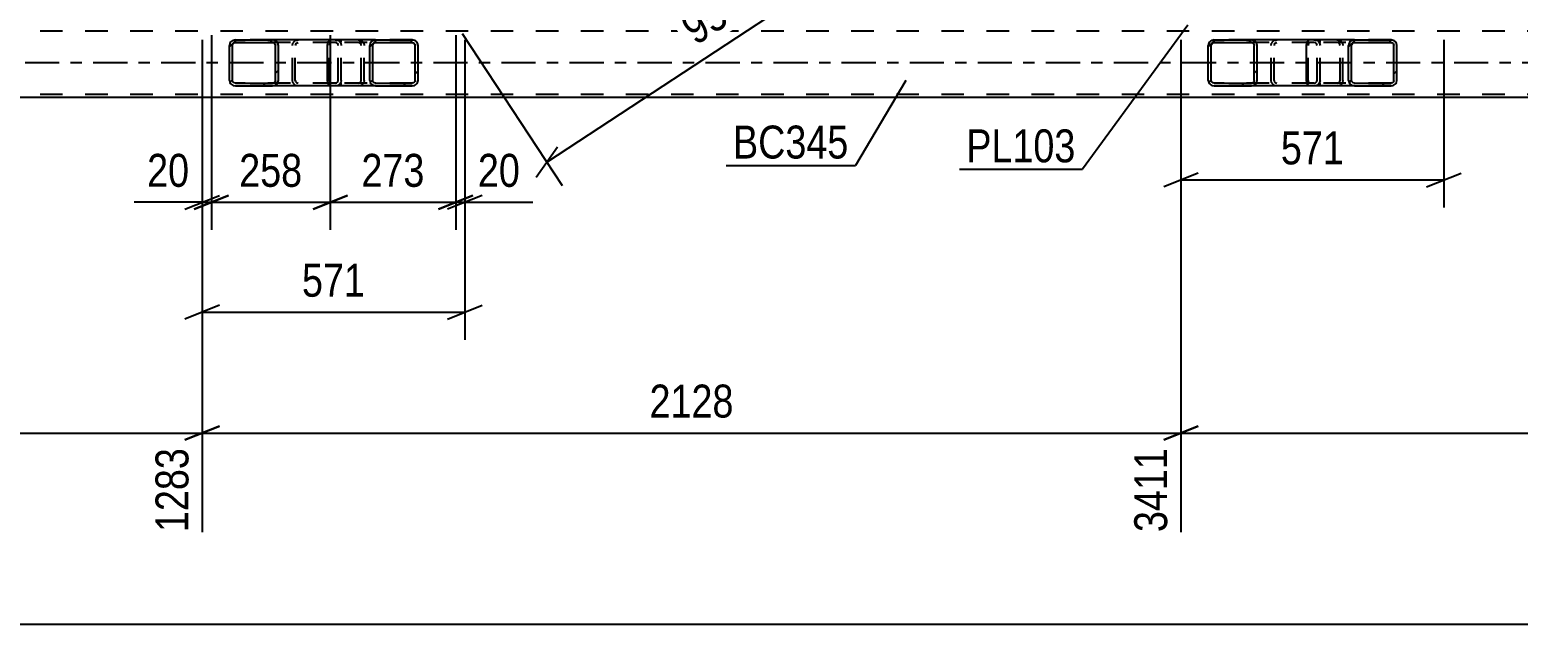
# Model space of a CAD drawing. Header units: millimetres. Extents: x -834 to 355, y -855 to -14.
# Drawn here: x -757.4 to -628, y -583.9 to -532.2 of the extents above; entities that cross this region are included whole.
import ezdxf

# ---------------------------------------------------------------- set-up
doc = ezdxf.new("R2010")
doc.units = ezdxf.units.MM
doc.linetypes.add('DXK_LINE_DOT2', pattern=[3.9198, 1.9599, -1.9599])
doc.linetypes.add('DXK_LINE_DOT3', pattern=[5.9187, 2.979, -0.9799, 0.9799, -0.9799])
doc.styles.add('Arial Narrow', font='ARIALN.TTF', dxfattribs={"height": 0.2})

# ---------------------------------------------------------------- blocks, each defined once
blk = doc.blocks.new('Part-570384938-8454 - 8376')
at = {"linetype": 'Continuous'}
h = blk.add_hatch(dxfattribs=at)
h.set_pattern_fill('', scale=0.7, style=0, pattern_type=0)
h.set_pattern_definition([(45, (-654.8818, -536.7346), (-1.57154, 1.57154), [])])
h.paths.add_polyline_path([(-654.92, -536.55), (-654.88, -536.73), (-654.77, -536.89), (-654.61, -536.99), (-654.41, -537.03), (-651.17, -537.03), (-650.98, -536.99), (-650.81, -536.89), (-650.7, -536.73), (-650.66, -536.55), (-650.66, -533.51), (-650.7, -533.33), (-650.81, -533.17), (-650.98, -533.07), (-651.17, -533.03), (-654.41, -533.03), (-654.61, -533.07), (-654.77, -533.17), (-654.88, -533.33), (-654.92, -533.51)])
h.paths.add_polyline_path([(-654.65, -533.42), (-654.59, -533.34), (-654.51, -533.29), (-654.41, -533.27), (-651.17, -533.27), (-651.08, -533.29), (-650.99, -533.34), (-650.94, -533.42), (-650.92, -533.51), (-650.92, -536.55), (-650.94, -536.64), (-650.99, -536.72), (-651.08, -536.77), (-651.17, -536.79), (-654.41, -536.79), (-654.51, -536.77), (-654.59, -536.72), (-654.65, -536.64), (-654.67, -536.55), (-654.67, -533.51)])
at = {"color": 2, "linetype": 'Continuous'}
for p, q in [((-654.88, -533.33), (-654.92, -533.51)), ((-654.65, -533.42), (-654.59, -533.34)), ((-654.41, -533.03), (-654.61, -533.07)), ((-654.59, -533.34), (-654.51, -533.29)), ((-654.51, -533.29), (-654.41, -533.27)), ((-654.41, -533.03), (-651.17, -533.03)), ((-654.41, -533.27), (-651.17, -533.27)), ((-646.11, -533.03), (-651.17, -533.03)), ((-650.98, -533.07), (-651.17, -533.03)), ((-651.17, -533.27), (-651.08, -533.29)), ((-651.08, -533.29), (-650.99, -533.34)), ((-650.99, -533.34), (-650.94, -533.42)), ((-650.66, -533.51), (-650.7, -533.33)), ((-654.92, -536.55), (-654.92, -533.51)), ((-654.67, -533.51), (-654.65, -533.42)), ((-654.67, -536.55), (-654.67, -533.51)), ((-650.94, -533.42), (-650.92, -533.51)), ((-650.92, -536.55), (-650.92, -533.51)), ((-650.66, -536.55), (-650.66, -533.51)), ((-654.92, -536.55), (-654.88, -536.73)), ((-654.65, -536.64), (-654.67, -536.55)), ((-654.59, -536.72), (-654.65, -536.64)), ((-654.61, -536.99), (-654.41, -537.03)), ((-654.51, -536.77), (-654.59, -536.72)), ((-654.41, -536.79), (-654.51, -536.77)), ((-654.41, -536.79), (-651.17, -536.79)), ((-654.41, -537.03), (-651.17, -537.03)), ((-651.08, -536.77), (-651.17, -536.79)), ((-651.17, -537.03), (-650.98, -536.99)), ((-646.11, -537.03), (-651.17, -537.03)), ((-650.99, -536.72), (-651.08, -536.77)), ((-650.94, -536.64), (-650.99, -536.72)), ((-650.92, -536.55), (-650.94, -536.64)), ((-650.7, -536.73), (-650.66, -536.55))]:
    blk.add_line(p, q, dxfattribs=at)
at = {"color": 7, "linetype": 'DXK_LINE_DOT2'}
for p, q in [((-651.17, -533.03), (-654.41, -533.03)), ((-645.71, -533.27), (-654.41, -533.27)), ((-649.46, -533.51), (-649.42, -533.33)), ((-649.13, -533.34), (-649.18, -533.42)), ((-649.14, -533.07), (-648.95, -533.03)), ((-649.13, -533.34), (-649.11, -533.33)), ((-649.11, -533.33), (-649.04, -533.29)), ((-649.04, -533.29), (-648.95, -533.27)), ((-645.71, -533.03), (-646.11, -533.03)), ((-645.71, -533.03), (-645.52, -533.07)), ((-645.61, -533.29), (-645.71, -533.27)), ((-645.53, -533.34), (-645.61, -533.29)), ((-645.47, -533.42), (-645.53, -533.34)), ((-645.24, -533.33), (-645.2, -533.51)), ((-649.46, -536.55), (-649.46, -533.51)), ((-649.18, -533.42), (-649.2, -533.51)), ((-649.2, -536.55), (-649.2, -533.51)), ((-645.46, -533.51), (-645.47, -533.42)), ((-645.46, -536.55), (-645.46, -533.51)), ((-645.2, -536.55), (-645.2, -533.51)), ((-645.71, -536.79), (-654.41, -536.79)), ((-651.17, -537.03), (-654.41, -537.03)), ((-649.42, -536.73), (-649.46, -536.55)), ((-649.2, -536.55), (-649.18, -536.64)), ((-649.18, -536.64), (-649.13, -536.72)), ((-648.95, -537.03), (-649.14, -536.99)), ((-649.13, -536.72), (-649.11, -536.73)), ((-649.11, -536.73), (-649.04, -536.77)), ((-649.04, -536.77), (-648.95, -536.79)), ((-645.71, -537.03), (-646.11, -537.03)), ((-645.71, -536.79), (-645.61, -536.77)), ((-645.52, -536.99), (-645.71, -537.03)), ((-645.61, -536.77), (-645.53, -536.72)), ((-645.53, -536.72), (-645.47, -536.64)), ((-645.47, -536.64), (-645.46, -536.55)), ((-645.2, -536.55), (-645.24, -536.73))]:
    blk.add_line(p, q, dxfattribs=at)
at = {"color": 2, "linetype": 'Continuous'}
for centre, start, end in [((-654.43, -533.53), 110.7583, 155.68), ((-651.16, -533.53), 24.32, 69.2417), ((-654.43, -536.53), 204.32, 249.2417), ((-651.16, -536.53), 290.7583, 335.68)]:
    blk.add_arc(centre, 0.496, start, end, dxfattribs=at)
at = {"color": 7, "linetype": 'DXK_LINE_DOT2'}
for centre, start, end in [((-648.97, -533.53), 110.7502, 155.6712), ((-645.69, -533.53), 24.3288, 69.2498), ((-648.97, -536.53), 204.3288, 249.2498), ((-645.69, -536.53), 290.7502, 335.6712)]:
    blk.add_arc(centre, 0.497, start, end, dxfattribs=at)
blk = doc.blocks.new('Part-570384938-8509 - 8376')
at = {"linetype": 'Continuous'}
h = blk.add_hatch(dxfattribs=at)
h.set_pattern_fill('', scale=0.7, style=0, pattern_type=0)
h.set_pattern_definition([(45, (-642.677, -536.7346), (-1.57154, 1.57154), [])])
h.paths.add_polyline_path([(-642.72, -536.55), (-642.68, -536.73), (-642.57, -536.89), (-642.4, -536.99), (-642.21, -537.03), (-639.03, -537.03), (-638.84, -536.99), (-638.67, -536.89), (-638.56, -536.73), (-638.53, -536.55), (-638.53, -533.51), (-638.56, -533.33), (-638.67, -533.17), (-638.84, -533.07), (-639.03, -533.03), (-642.21, -533.03), (-642.4, -533.07), (-642.57, -533.17), (-642.68, -533.33), (-642.72, -533.51)])
h.paths.add_polyline_path([(-642.44, -533.42), (-642.39, -533.34), (-642.31, -533.29), (-642.21, -533.27), (-639.03, -533.27), (-638.93, -533.29), (-638.85, -533.34), (-638.8, -533.42), (-638.78, -533.51), (-638.78, -536.55), (-638.8, -536.64), (-638.85, -536.72), (-638.93, -536.77), (-639.03, -536.79), (-642.21, -536.79), (-642.31, -536.77), (-642.39, -536.72), (-642.44, -536.64), (-642.46, -536.55), (-642.46, -533.51)])
at = {"color": 2, "linetype": 'Continuous'}
for p, q in [((-646.38, -533.51), (-646.36, -533.33)), ((-646.36, -533.33), (-646.3, -533.17)), ((-646.3, -533.17), (-646.21, -533.07)), ((-646.21, -533.07), (-646.11, -533.03)), ((-642.21, -533.03), (-646.11, -533.03)), ((-642.68, -533.33), (-642.72, -533.51)), ((-642.44, -533.42), (-642.39, -533.34)), ((-642.21, -533.03), (-642.4, -533.07)), ((-642.39, -533.34), (-642.31, -533.29)), ((-642.31, -533.29), (-642.21, -533.27)), ((-642.21, -533.03), (-639.03, -533.03)), ((-642.21, -533.27), (-639.03, -533.27)), ((-638.84, -533.07), (-639.03, -533.03)), ((-639.03, -533.27), (-638.93, -533.29)), ((-638.93, -533.29), (-638.85, -533.34)), ((-638.85, -533.34), (-638.8, -533.42)), ((-638.53, -533.51), (-638.56, -533.33)), ((-646.38, -536.55), (-646.38, -533.51)), ((-642.72, -536.55), (-642.72, -533.51)), ((-642.46, -533.51), (-642.44, -533.42)), ((-642.46, -536.55), (-642.46, -533.51)), ((-638.8, -533.42), (-638.78, -533.51)), ((-638.78, -536.55), (-638.78, -533.51)), ((-638.53, -536.55), (-638.53, -533.51)), ((-646.36, -536.73), (-646.38, -536.55)), ((-646.3, -536.89), (-646.36, -536.73)), ((-646.21, -536.99), (-646.3, -536.89)), ((-646.11, -537.03), (-646.21, -536.99)), ((-642.21, -537.03), (-646.11, -537.03)), ((-642.72, -536.55), (-642.68, -536.73)), ((-642.44, -536.64), (-642.46, -536.55)), ((-642.39, -536.72), (-642.44, -536.64)), ((-642.4, -536.99), (-642.21, -537.03)), ((-642.31, -536.77), (-642.39, -536.72)), ((-642.21, -536.79), (-642.31, -536.77)), ((-642.21, -536.79), (-639.03, -536.79)), ((-642.21, -537.03), (-639.03, -537.03)), ((-638.93, -536.77), (-639.03, -536.79)), ((-639.03, -537.03), (-638.84, -536.99)), ((-638.85, -536.72), (-638.93, -536.77)), ((-638.8, -536.64), (-638.85, -536.72)), ((-638.78, -536.55), (-638.8, -536.64)), ((-638.56, -536.73), (-638.53, -536.55))]:
    blk.add_line(p, q, dxfattribs=at)
at = {"color": 7, "linetype": 'DXK_LINE_DOT2'}
for p, q in [((-646.21, -533.34), (-646.24, -533.42)), ((-646.16, -533.29), (-646.21, -533.34)), ((-646.11, -533.27), (-646.16, -533.29)), ((-639.03, -533.27), (-646.11, -533.27)), ((-645.2, -533.27), (-645.2, -533.03)), ((-643.71, -533.03), (-643.52, -533.07)), ((-643.61, -533.29), (-643.71, -533.27)), ((-643.53, -533.34), (-643.61, -533.29)), ((-643.48, -533.42), (-643.53, -533.34)), ((-643.24, -533.33), (-643.21, -533.51)), ((-639.03, -533.03), (-642.21, -533.03)), ((-646.24, -533.42), (-646.25, -533.51)), ((-646.25, -536.55), (-646.25, -533.51)), ((-643.46, -533.51), (-643.48, -533.42)), ((-643.46, -536.55), (-643.46, -533.51)), ((-643.21, -536.55), (-643.21, -533.51)), ((-646.25, -536.55), (-646.24, -536.64)), ((-646.24, -536.64), (-646.21, -536.72)), ((-646.21, -536.72), (-646.16, -536.77)), ((-646.16, -536.77), (-646.11, -536.79)), ((-639.03, -536.79), (-646.11, -536.79)), ((-645.2, -537.03), (-645.2, -536.79)), ((-643.71, -536.79), (-643.61, -536.77)), ((-643.52, -536.99), (-643.71, -537.03)), ((-643.61, -536.77), (-643.53, -536.72)), ((-643.53, -536.72), (-643.48, -536.64)), ((-643.48, -536.64), (-643.46, -536.55)), ((-643.21, -536.55), (-643.24, -536.73)), ((-639.03, -537.03), (-642.21, -537.03))]:
    blk.add_line(p, q, dxfattribs=at)
for centre, start, end in [((-643.69, -533.53), 23.8419, 68.7989), ((-643.69, -536.54), 291.2011, 336.1581)]:
    blk.add_arc(centre, 0.492, start, end, dxfattribs=at)
at = {"color": 2, "linetype": 'Continuous'}
for centre, start, end in [((-642.23, -533.53), 111.1941, 156.1506), ((-639.01, -533.53), 23.8494, 68.8059), ((-642.23, -536.54), 203.8494, 248.8059), ((-639.01, -536.54), 291.1941, 336.1506)]:
    blk.add_arc(centre, 0.492, start, end, dxfattribs=at)
blk = doc.blocks.new('Part-570384938-8455 - 8376')
at = {"linetype": 'Continuous'}
h = blk.add_hatch(dxfattribs=at)
h.set_pattern_fill('', scale=0.7, style=0, pattern_type=0)
h.set_pattern_definition([(45, (-727.8111, -536.7346), (-1.57154, 1.57154), [])])
h.paths.add_polyline_path([(-727.85, -536.55), (-727.81, -536.73), (-727.7, -536.89), (-727.54, -536.99), (-727.35, -537.03), (-724.16, -537.03), (-723.97, -536.99), (-723.81, -536.89), (-723.7, -536.73), (-723.66, -536.55), (-723.66, -533.51), (-723.7, -533.33), (-723.81, -533.17), (-723.97, -533.07), (-724.16, -533.03), (-727.35, -533.03), (-727.54, -533.07), (-727.7, -533.17), (-727.81, -533.33), (-727.85, -533.51)])
h.paths.add_polyline_path([(-727.58, -533.42), (-727.52, -533.34), (-727.44, -533.29), (-727.35, -533.27), (-724.16, -533.27), (-724.07, -533.29), (-723.98, -533.34), (-723.93, -533.42), (-723.91, -533.51), (-723.91, -536.55), (-723.93, -536.64), (-723.98, -536.72), (-724.07, -536.77), (-724.16, -536.79), (-727.35, -536.79), (-727.44, -536.77), (-727.52, -536.72), (-727.58, -536.64), (-727.6, -536.55), (-727.6, -533.51)])
at = {"color": 2, "linetype": 'Continuous'}
for p, q in [((-731.52, -533.51), (-731.5, -533.33)), ((-731.5, -533.33), (-731.44, -533.17)), ((-731.44, -533.17), (-731.35, -533.07)), ((-731.35, -533.07), (-731.25, -533.03)), ((-727.35, -533.03), (-731.25, -533.03)), ((-727.81, -533.33), (-727.85, -533.51)), ((-727.58, -533.42), (-727.52, -533.34)), ((-727.35, -533.03), (-727.54, -533.07)), ((-727.52, -533.34), (-727.44, -533.29)), ((-727.44, -533.29), (-727.35, -533.27)), ((-727.35, -533.03), (-724.16, -533.03)), ((-727.35, -533.27), (-724.16, -533.27)), ((-723.97, -533.07), (-724.16, -533.03)), ((-724.16, -533.27), (-724.07, -533.29)), ((-724.07, -533.29), (-723.98, -533.34)), ((-723.98, -533.34), (-723.93, -533.42)), ((-723.66, -533.51), (-723.7, -533.33)), ((-731.52, -536.55), (-731.52, -533.51)), ((-727.85, -536.55), (-727.85, -533.51)), ((-727.6, -533.51), (-727.58, -533.42)), ((-727.6, -536.55), (-727.6, -533.51)), ((-723.93, -533.42), (-723.91, -533.51)), ((-723.91, -536.55), (-723.91, -533.51)), ((-723.66, -536.55), (-723.66, -533.51)), ((-731.5, -536.73), (-731.52, -536.55)), ((-731.44, -536.89), (-731.5, -536.73)), ((-731.35, -536.99), (-731.44, -536.89)), ((-731.25, -537.03), (-731.35, -536.99)), ((-727.35, -537.03), (-731.25, -537.03)), ((-727.85, -536.55), (-727.81, -536.73)), ((-727.58, -536.64), (-727.6, -536.55)), ((-727.52, -536.72), (-727.58, -536.64)), ((-727.54, -536.99), (-727.35, -537.03)), ((-727.44, -536.77), (-727.52, -536.72)), ((-727.35, -536.79), (-727.44, -536.77)), ((-727.35, -536.79), (-724.16, -536.79)), ((-727.35, -537.03), (-724.16, -537.03)), ((-724.07, -536.77), (-724.16, -536.79)), ((-724.16, -537.03), (-723.97, -536.99)), ((-723.98, -536.72), (-724.07, -536.77)), ((-723.93, -536.64), (-723.98, -536.72)), ((-723.91, -536.55), (-723.93, -536.64)), ((-723.7, -536.73), (-723.66, -536.55))]:
    blk.add_line(p, q, dxfattribs=at)
at = {"color": 7, "linetype": 'DXK_LINE_DOT2'}
for p, q in [((-731.34, -533.34), (-731.37, -533.42)), ((-731.3, -533.29), (-731.34, -533.34)), ((-731.25, -533.27), (-731.3, -533.29)), ((-724.16, -533.27), (-731.25, -533.27)), ((-730.33, -533.27), (-730.33, -533.03)), ((-728.84, -533.03), (-728.65, -533.07)), ((-728.75, -533.29), (-728.84, -533.27)), ((-728.66, -533.34), (-728.75, -533.29)), ((-728.61, -533.42), (-728.66, -533.34)), ((-728.38, -533.33), (-728.34, -533.51)), ((-724.16, -533.03), (-727.35, -533.03)), ((-731.37, -533.42), (-731.38, -533.51)), ((-731.38, -536.55), (-731.38, -533.51)), ((-728.59, -533.51), (-728.61, -533.42)), ((-728.59, -536.55), (-728.59, -533.51)), ((-728.34, -536.55), (-728.34, -533.51)), ((-731.38, -536.55), (-731.37, -536.64)), ((-731.37, -536.64), (-731.34, -536.72)), ((-731.34, -536.72), (-731.3, -536.77)), ((-731.3, -536.77), (-731.25, -536.79)), ((-724.16, -536.79), (-731.25, -536.79)), ((-730.33, -537.03), (-730.33, -536.79)), ((-728.84, -536.79), (-728.75, -536.77)), ((-728.65, -536.99), (-728.84, -537.03)), ((-728.75, -536.77), (-728.66, -536.72)), ((-728.66, -536.72), (-728.61, -536.64)), ((-728.61, -536.64), (-728.59, -536.55)), ((-728.34, -536.55), (-728.38, -536.73)), ((-724.16, -537.03), (-727.35, -537.03))]:
    blk.add_line(p, q, dxfattribs=at)
for centre, start, end in [((-728.83, -533.53), 23.8494, 68.8059), ((-728.83, -536.54), 291.1941, 336.1506)]:
    blk.add_arc(centre, 0.492, start, end, dxfattribs=at)
at = {"color": 2, "linetype": 'Continuous'}
for centre, start, end in [((-727.36, -533.53), 111.1941, 156.1506), ((-724.15, -533.53), 23.8494, 68.8059), ((-727.36, -536.54), 203.8494, 248.8059), ((-724.15, -536.54), 291.1941, 336.1506)]:
    blk.add_arc(centre, 0.492, start, end, dxfattribs=at)
blk = doc.blocks.new('Part-570384938-8456 - 8376')
at = {"linetype": 'Continuous'}
h = blk.add_hatch(dxfattribs=at)
h.set_pattern_fill('', scale=0.7, style=0, pattern_type=0)
h.set_pattern_definition([(45, (-740.016, -536.7346), (-1.57154, 1.57154), [])])
h.paths.add_polyline_path([(-740.05, -536.55), (-740.02, -536.73), (-739.91, -536.89), (-739.74, -536.99), (-739.54, -537.03), (-736.31, -537.03), (-736.11, -536.99), (-735.95, -536.89), (-735.84, -536.73), (-735.8, -536.55), (-735.8, -533.51), (-735.84, -533.33), (-735.95, -533.17), (-736.11, -533.07), (-736.31, -533.03), (-739.54, -533.03), (-739.74, -533.07), (-739.91, -533.17), (-740.02, -533.33), (-740.05, -533.51)])
h.paths.add_polyline_path([(-739.78, -533.42), (-739.72, -533.34), (-739.64, -533.29), (-739.54, -533.27), (-736.31, -533.27), (-736.21, -533.29), (-736.13, -533.34), (-736.07, -533.42), (-736.05, -533.51), (-736.05, -536.55), (-736.07, -536.64), (-736.13, -536.72), (-736.21, -536.77), (-736.31, -536.79), (-739.54, -536.79), (-739.64, -536.77), (-739.72, -536.72), (-739.78, -536.64), (-739.8, -536.55), (-739.8, -533.51)])
at = {"color": 2, "linetype": 'Continuous'}
for p, q in [((-740.02, -533.33), (-740.05, -533.51)), ((-739.78, -533.42), (-739.72, -533.34)), ((-739.54, -533.03), (-739.74, -533.07)), ((-739.72, -533.34), (-739.64, -533.29)), ((-739.64, -533.29), (-739.54, -533.27)), ((-739.54, -533.03), (-736.31, -533.03)), ((-739.54, -533.27), (-736.31, -533.27)), ((-731.25, -533.03), (-736.31, -533.03)), ((-736.11, -533.07), (-736.31, -533.03)), ((-736.31, -533.27), (-736.21, -533.29)), ((-736.21, -533.29), (-736.13, -533.34)), ((-736.13, -533.34), (-736.07, -533.42)), ((-735.8, -533.51), (-735.84, -533.33)), ((-740.05, -536.55), (-740.05, -533.51)), ((-739.8, -533.51), (-739.78, -533.42)), ((-739.8, -536.55), (-739.8, -533.51)), ((-736.07, -533.42), (-736.05, -533.51)), ((-736.05, -536.55), (-736.05, -533.51)), ((-735.8, -536.55), (-735.8, -533.51)), ((-740.05, -536.55), (-740.02, -536.73)), ((-739.78, -536.64), (-739.8, -536.55)), ((-739.72, -536.72), (-739.78, -536.64)), ((-739.74, -536.99), (-739.54, -537.03)), ((-739.64, -536.77), (-739.72, -536.72)), ((-739.54, -536.79), (-739.64, -536.77)), ((-739.54, -536.79), (-736.31, -536.79)), ((-739.54, -537.03), (-736.31, -537.03)), ((-736.21, -536.77), (-736.31, -536.79)), ((-736.31, -537.03), (-736.11, -536.99)), ((-731.25, -537.03), (-736.31, -537.03)), ((-736.13, -536.72), (-736.21, -536.77)), ((-736.07, -536.64), (-736.13, -536.72)), ((-736.05, -536.55), (-736.07, -536.64)), ((-735.84, -536.73), (-735.8, -536.55))]:
    blk.add_line(p, q, dxfattribs=at)
at = {"color": 7, "linetype": 'DXK_LINE_DOT2'}
for p, q in [((-736.31, -533.03), (-739.54, -533.03)), ((-730.84, -533.27), (-739.54, -533.27)), ((-734.59, -533.51), (-734.55, -533.33)), ((-734.26, -533.34), (-734.32, -533.42)), ((-734.27, -533.07), (-734.08, -533.03)), ((-734.26, -533.34), (-734.24, -533.33)), ((-734.24, -533.33), (-734.18, -533.29)), ((-734.18, -533.29), (-734.08, -533.27)), ((-730.84, -533.03), (-731.25, -533.03)), ((-730.84, -533.03), (-730.65, -533.07)), ((-730.75, -533.29), (-730.84, -533.27)), ((-730.66, -533.34), (-730.75, -533.29)), ((-730.61, -533.42), (-730.66, -533.34)), ((-730.37, -533.33), (-730.33, -533.51)), ((-734.59, -536.55), (-734.59, -533.51)), ((-734.32, -533.42), (-734.33, -533.51)), ((-734.33, -536.55), (-734.33, -533.51)), ((-730.59, -533.51), (-730.61, -533.42)), ((-730.59, -536.55), (-730.59, -533.51)), ((-730.33, -536.55), (-730.33, -533.51)), ((-730.84, -536.79), (-739.54, -536.79)), ((-736.31, -537.03), (-739.54, -537.03)), ((-734.55, -536.73), (-734.59, -536.55)), ((-734.33, -536.55), (-734.32, -536.64)), ((-734.32, -536.64), (-734.26, -536.72)), ((-734.08, -537.03), (-734.27, -536.99)), ((-734.26, -536.72), (-734.24, -536.73)), ((-734.24, -536.73), (-734.18, -536.77)), ((-734.18, -536.77), (-734.08, -536.79)), ((-730.84, -537.03), (-731.25, -537.03)), ((-730.84, -536.79), (-730.75, -536.77)), ((-730.65, -536.99), (-730.84, -537.03)), ((-730.75, -536.77), (-730.66, -536.72)), ((-730.66, -536.72), (-730.61, -536.64)), ((-730.61, -536.64), (-730.59, -536.55)), ((-730.33, -536.55), (-730.37, -536.73))]:
    blk.add_line(p, q, dxfattribs=at)
at = {"color": 2, "linetype": 'Continuous'}
for centre, start, end in [((-739.56, -533.53), 110.7583, 155.68), ((-736.29, -533.53), 24.32, 69.2417), ((-739.56, -536.53), 204.32, 249.2417), ((-736.29, -536.53), 290.7583, 335.68)]:
    blk.add_arc(centre, 0.496, start, end, dxfattribs=at)
at = {"color": 7, "linetype": 'DXK_LINE_DOT2'}
for centre, start, end in [((-734.1, -533.53), 110.7583, 155.68), ((-730.82, -533.53), 24.32, 69.2417), ((-734.1, -536.53), 204.32, 249.2417), ((-730.82, -536.53), 290.7583, 335.68)]:
    blk.add_arc(centre, 0.496, start, end, dxfattribs=at)
blk = doc.blocks.new('Part-570384938-8902 - 8376')
at = {"color": 7, "linetype": 'DXK_LINE_DOT2'}
for p, q in [((-115.64, -532.27), (-793.74, -532.27)), ((-115.64, -537.79), (-793.74, -537.79))]:
    blk.add_line(p, q, dxfattribs=at)
at = {"color": 7, "linetype": 'DXK_LINE_DOT3'}
blk.add_line((-115.64, -535.03), (-793.74, -535.03), dxfattribs=at)
at = {"color": 2, "linetype": 'Continuous'}
blk.add_line((-115.64, -538.03), (-789.74, -538.03), dxfattribs=at)
blk = doc.blocks.new('StraightDimension-570384938-49219 - 8376')
at = {"color": 7, "linetype": 'Continuous'}
for p, q in [((-742.43, -533.03), (-742.43, -575.84)), ((-657.3, -533.03), (-657.3, -575.84)), ((-740.93, -566.63), (-743.93, -567.83)), ((-658.8, -567.83), (-655.8, -566.63)), ((-742.43, -567.23), (-657.3, -567.23))]:
    blk.add_line(p, q, dxfattribs=at)
at = {"color": 0}
blk.add_wipeout([(-695.61, -566.48), (-695.61, -562.28), (-704.12, -562.28), (-704.12, -566.48)], dxfattribs=at)
at = {"color": 3, "style": 'Arial Narrow'}
blk.add_text('2128', height=2.863, dxfattribs=at).set_placement((-703.52, -565.88))
at = {"color": 0, "linetype": 'Continuous'}
blk.add_wipeout([(-657.9, -567.93), (-662.1, -567.93), (-662.1, -576.44), (-657.9, -576.44)], dxfattribs=at)
at = {"color": 3, "linetype": 'Continuous', "style": 'Arial Narrow'}
blk.add_text('3411', height=2.863, rotation=90.0002, dxfattribs=at).set_placement((-658.5, -575.84))
blk = doc.blocks.new('StraightDimension-570384938-48316 - 8376')
at = {"color": 7, "linetype": 'Continuous'}
for p, q in [((-741.63, -532.63), (-741.63, -549.56)), ((-731.29, -532.63), (-731.29, -549.56)), ((-743.13, -547.76), (-740.13, -546.56)), ((-741.63, -547.16), (-731.29, -547.16)), ((-729.79, -546.56), (-732.79, -547.76))]:
    blk.add_line(p, q, dxfattribs=at)
at = {"color": 0}
blk.add_wipeout([(-733.12, -546.41), (-733.12, -542.21), (-739.81, -542.21), (-739.81, -546.41)], dxfattribs=at)
at = {"color": 3, "style": 'Arial Narrow'}
blk.add_text('258', height=2.863, dxfattribs=at).set_placement((-739.21, -545.81))
blk = doc.blocks.new('StraightDimension-570384938-49218 - 8376')
at = {"color": 7, "linetype": 'Continuous'}
for p, q in [((-657.3, -533.03), (-657.3, -575.84)), ((-572.17, -533.03), (-572.17, -575.84)), ((-655.8, -566.63), (-658.8, -567.83)), ((-573.67, -567.83), (-570.67, -566.63)), ((-657.3, -567.23), (-572.17, -567.23))]:
    blk.add_line(p, q, dxfattribs=at)
at = {"color": 0}
blk.add_wipeout([(-610.48, -566.48), (-610.48, -562.28), (-618.99, -562.28), (-618.99, -566.48)], dxfattribs=at)
at = {"color": 3, "style": 'Arial Narrow'}
blk.add_text('2128', height=2.863, dxfattribs=at).set_placement((-618.39, -565.88))
at = {"color": 0, "linetype": 'Continuous'}
blk.add_wipeout([(-572.77, -567.93), (-576.97, -567.93), (-576.97, -576.44), (-572.77, -576.44)], dxfattribs=at)
at = {"color": 3, "linetype": 'Continuous', "style": 'Arial Narrow'}
blk.add_text('5539', height=2.863, rotation=90.0002, dxfattribs=at).set_placement((-573.37, -575.84))
blk = doc.blocks.new('StraightDimension-570384938-48314 - 8376')
at = {"color": 7, "linetype": 'Continuous'}
for p, q in [((-720.38, -532.63), (-720.38, -549.56)), ((-719.58, -533.03), (-719.58, -549.56)), ((-721.88, -547.76), (-718.88, -546.56)), ((-718.08, -546.56), (-721.08, -547.76)), ((-720.38, -547.16), (-719.58, -547.16)), ((-719.58, -547.16), (-713.67, -547.16)), ((-719.58, -547.16), (-713.67, -547.16))]:
    blk.add_line(p, q, dxfattribs=at)
at = {"color": 0}
blk.add_wipeout([(-714.2, -546.41), (-714.2, -542.21), (-719.05, -542.21), (-719.05, -546.41)], dxfattribs=at)
at = {"color": 3, "style": 'Arial Narrow'}
blk.add_text('20', height=2.863, dxfattribs=at).set_placement((-718.45, -545.81))
blk = doc.blocks.new('StraightDimension-570384938-49590 - 8376')
at = {"color": 7, "linetype": 'Continuous'}
blk.add_line((-794.54, -583.86), (-100.35, -583.86), dxfattribs=at)
blk = doc.blocks.new('StraightDimension-570384938-9709 - 8376')
at = {"color": 7, "linetype": 'Continuous'}
for p, q in [((-657.3, -533.03), (-657.3, -547.61)), ((-634.44, -533.03), (-634.44, -547.61)), ((-655.8, -544.61), (-658.8, -545.81)), ((-635.94, -545.81), (-632.94, -544.61)), ((-657.3, -545.21), (-634.44, -545.21))]:
    blk.add_line(p, q, dxfattribs=at)
at = {"color": 0}
blk.add_wipeout([(-642.53, -544.46), (-642.53, -540.26), (-649.21, -540.26), (-649.21, -544.46)], dxfattribs=at)
at = {"color": 3, "style": 'Arial Narrow'}
blk.add_text('571', height=2.863, dxfattribs=at).set_placement((-648.61, -543.86))
blk = doc.blocks.new('StraightDimension-570384938-9871 - 8376')
at = {"color": 7, "linetype": 'Continuous'}
for p, q in [((-742.43, -533.03), (-742.43, -559.12)), ((-719.58, -533.03), (-719.58, -559.12)), ((-740.93, -556.12), (-743.93, -557.32)), ((-721.08, -557.32), (-718.08, -556.12)), ((-742.43, -556.72), (-719.58, -556.72))]:
    blk.add_line(p, q, dxfattribs=at)
at = {"color": 0}
blk.add_wipeout([(-727.66, -555.97), (-727.66, -551.77), (-734.35, -551.77), (-734.35, -555.97)], dxfattribs=at)
at = {"color": 3, "style": 'Arial Narrow'}
blk.add_text('571', height=2.863, dxfattribs=at).set_placement((-733.75, -555.37))
blk = doc.blocks.new('StraightDimension-570384938-48299 - 8376')
at = {"color": 7, "linetype": 'Continuous'}
for p, q in [((-687.89, -511.46), (-679.19, -524.68)), ((-681.43, -524), (-679.59, -521.35)), ((-712.45, -543.68), (-680.51, -522.68)), ((-719.83, -532.47), (-711.13, -545.69)), ((-711.52, -542.36), (-713.37, -545.01))]:
    blk.add_line(p, q, dxfattribs=at)
at = {"color": 0}
blk.add_wipeout([(-694.1, -530.72), (-696.41, -527.21), (-701.99, -530.88), (-699.68, -534.39)], dxfattribs=at)
at = {"color": 3, "style": 'Arial Narrow'}
blk.add_text('956', height=2.863, rotation=33.3347, dxfattribs=at).set_placement((-699.51, -533.56))
blk = doc.blocks.new('StraightDimension-570384938-48315 - 8376')
at = {"color": 7, "linetype": 'Continuous'}
for p, q in [((-731.29, -532.63), (-731.29, -549.56)), ((-720.38, -532.63), (-720.38, -549.56)), ((-732.79, -547.76), (-729.79, -546.56)), ((-731.29, -547.16), (-720.38, -547.16)), ((-718.88, -546.56), (-721.88, -547.76))]:
    blk.add_line(p, q, dxfattribs=at)
at = {"color": 0}
blk.add_wipeout([(-722.49, -546.41), (-722.49, -542.21), (-729.18, -542.21), (-729.18, -546.41)], dxfattribs=at)
at = {"color": 3, "style": 'Arial Narrow'}
blk.add_text('273', height=2.863, dxfattribs=at).set_placement((-728.58, -545.81))
blk = doc.blocks.new('StraightDimension-570384938-48317 - 8376')
at = {"color": 7, "linetype": 'Continuous'}
for p, q in [((-742.43, -533.03), (-742.43, -549.56)), ((-741.63, -532.63), (-741.63, -549.56)), ((-742.43, -547.16), (-748.34, -547.16)), ((-742.43, -547.16), (-748.34, -547.16)), ((-743.93, -547.76), (-740.93, -546.56)), ((-740.13, -546.56), (-743.13, -547.76)), ((-742.43, -547.16), (-741.63, -547.16))]:
    blk.add_line(p, q, dxfattribs=at)
at = {"color": 0}
blk.add_wipeout([(-742.96, -546.41), (-742.96, -542.21), (-747.82, -542.21), (-747.82, -546.41)], dxfattribs=at)
at = {"color": 3, "style": 'Arial Narrow'}
blk.add_text('20', height=2.863, dxfattribs=at).set_placement((-747.22, -545.81))
blk = doc.blocks.new('StraightDimension-570384938-49220 - 8376')
at = {"color": 7, "linetype": 'Continuous'}
for p, q in [((-742.43, -533.03), (-742.43, -575.84)), ((-793.74, -539.03), (-793.74, -570.35)), ((-792.24, -566.63), (-795.24, -567.83)), ((-743.93, -567.83), (-740.93, -566.63)), ((-793.74, -567.23), (-742.43, -567.23))]:
    blk.add_line(p, q, dxfattribs=at)
at = {"color": 0}
blk.add_wipeout([(-763.83, -566.48), (-763.83, -562.28), (-772.34, -562.28), (-772.34, -566.48)], dxfattribs=at)
at = {"color": 3, "style": 'Arial Narrow'}
blk.add_text('1283', height=2.863, dxfattribs=at).set_placement((-771.74, -565.88))
at = {"color": 0, "linetype": 'Continuous'}
for points in [[(-794.34, -567.93), (-798.54, -567.93), (-798.54, -570.95), (-794.34, -570.95)], [(-743.03, -567.93), (-747.23, -567.93), (-747.23, -576.44), (-743.03, -576.44)]]:
    blk.add_wipeout(points, dxfattribs=at)
at = {"color": 3, "linetype": 'Continuous', "style": 'Arial Narrow'}
for s, height, p in [('0', 2.86, (-794.94, -570.35)), ('1283', 2.863, (-743.63, -575.84))]:
    blk.add_text(s, height=height, rotation=90.0002, dxfattribs=at).set_placement(p)
blk = doc.blocks.new('Mark-570384938-8780 - 8376')
at = {"color": 0}
blk.add_wipeout([(-666.46, -543.68), (-666.46, -540.68), (-675.97, -540.68), (-675.97, -543.68)], dxfattribs=at)
blk.add_wipeout([(-666.46, -543.68), (-666.46, -540.68), (-675.97, -540.68), (-675.97, -543.68)], dxfattribs=at)
at = {"color": 30, "linetype": 'Continuous'}
for p in [(-656.71, -531.76), (-676.57, -544.28)]:
    blk.add_line(p, (-665.86, -544.28), dxfattribs=at)
at = {"color": 3, "style": 'Arial Narrow'}
blk.add_text('PL103', height=2.863, dxfattribs=at).set_placement((-675.97, -543.68))
blk = doc.blocks.new('Mark-570384938-8898 - 8376')
at = {"color": 0}
blk.add_wipeout([(-686.21, -543.35), (-686.21, -540.35), (-696.26, -540.35), (-696.26, -543.35)], dxfattribs=at)
blk.add_wipeout([(-686.21, -543.35), (-686.21, -540.35), (-696.26, -540.35), (-696.26, -543.35)], dxfattribs=at)
at = {"color": 30, "linetype": 'Continuous'}
for p in [(-681.24, -536.56), (-696.86, -543.95)]:
    blk.add_line(p, (-685.61, -543.95), dxfattribs=at)
at = {"color": 3, "style": 'Arial Narrow'}
blk.add_text('BC345', height=2.863, dxfattribs=at).set_placement((-696.26, -543.35))

msp = doc.modelspace()

# ---------------------------------------------------------------- block references
for name in ['Part-570384938-8902 - 8376', 'Part-570384938-8456 - 8376', 'Part-570384938-8455 - 8376', 'Part-570384938-8454 - 8376', 'Part-570384938-8509 - 8376']:
    msp.add_blockref(name, (0, 0))

# ---------------------------------------------------------------- next in the draw order: block references
msp.add_blockref('StraightDimension-570384938-49219 - 8376', (0, 0))

# ---------------------------------------------------------------- next in the draw order: block references
for name in ['StraightDimension-570384938-48316 - 8376', 'StraightDimension-570384938-48314 - 8376', 'StraightDimension-570384938-49218 - 8376']:
    msp.add_blockref(name, (0, 0))

# ---------------------------------------------------------------- next in the draw order: block references
msp.add_blockref('StraightDimension-570384938-49590 - 8376', (0, 0))

# ---------------------------------------------------------------- next in the draw order: block references
for name in ['StraightDimension-570384938-9871 - 8376', 'StraightDimension-570384938-9709 - 8376']:
    msp.add_blockref(name, (0, 0))

# ---------------------------------------------------------------- next in the draw order: block references
for name in ['StraightDimension-570384938-48299 - 8376', 'Mark-570384938-8780 - 8376', 'StraightDimension-570384938-48317 - 8376']:
    msp.add_blockref(name, (0, 0))

# ---------------------------------------------------------------- next in the draw order: block references
for name in ['StraightDimension-570384938-49220 - 8376', 'StraightDimension-570384938-48315 - 8376', 'Mark-570384938-8898 - 8376']:
    msp.add_blockref(name, (0, 0))

doc.saveas('drawing.dxf')
